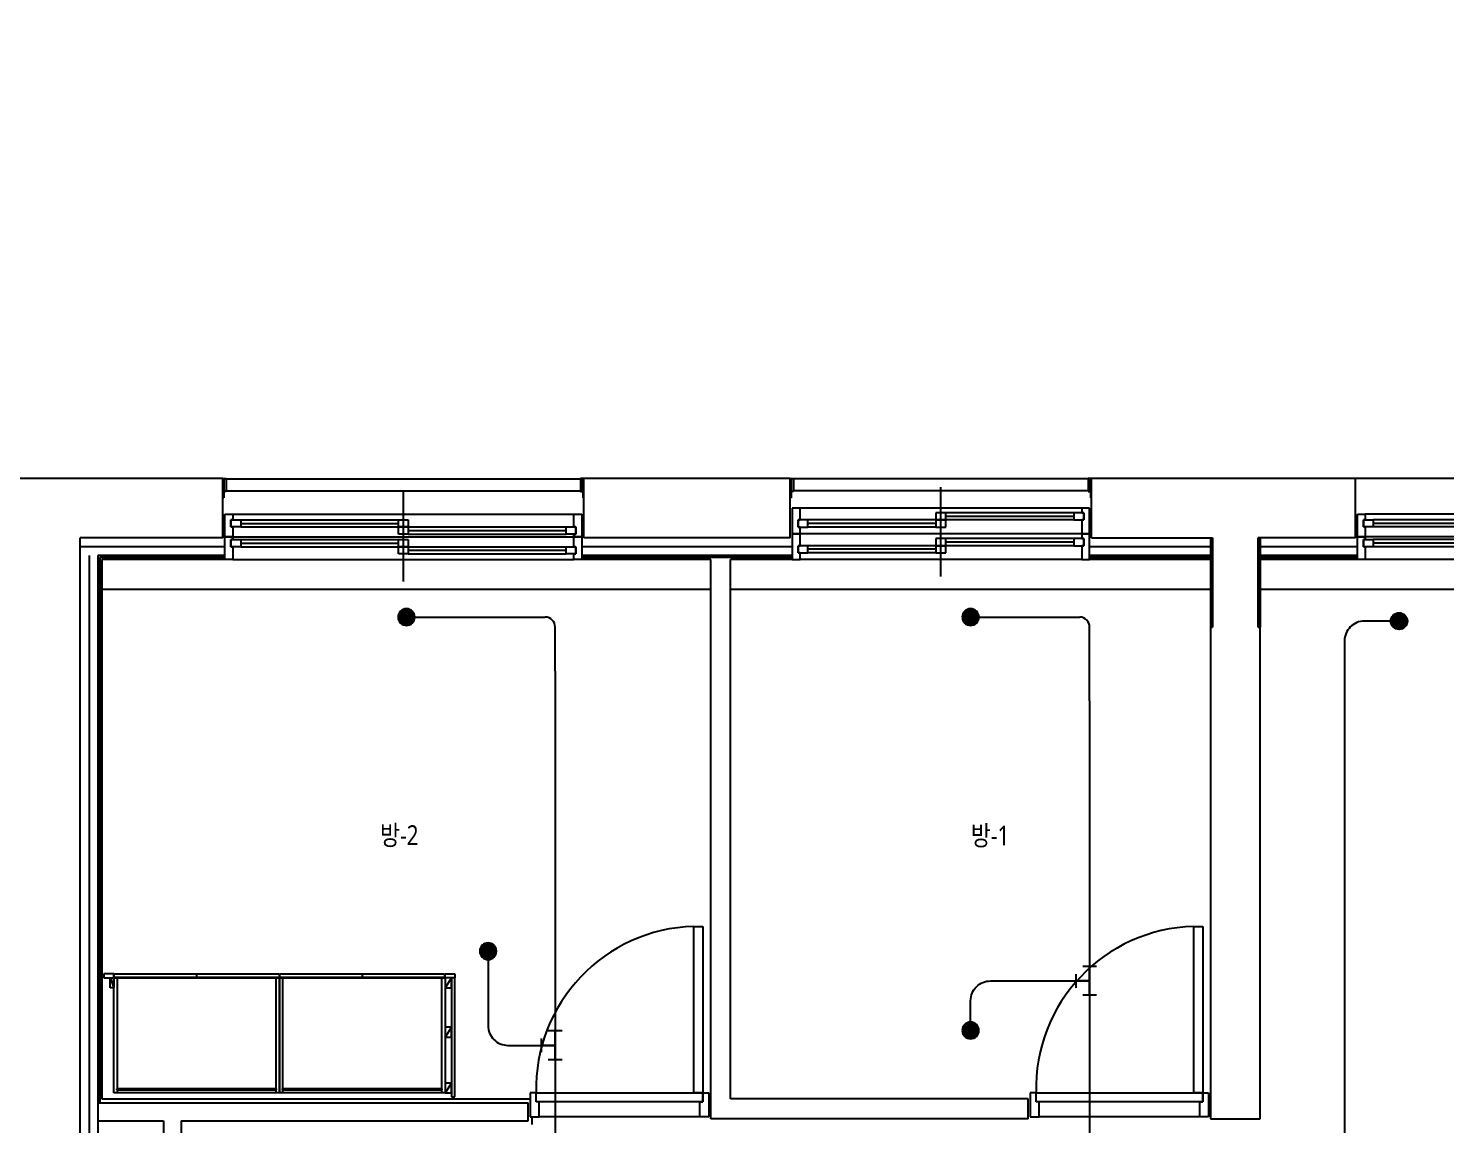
# Model space of a CAD drawing. Header units: millimetres. Extents: x 238075 to 303070, y -258150 to -205841.
# Drawn here: x 264942 to 272088, y -224691 to -219161 of the extents above; entities that cross this region are included whole.
import ezdxf
from ezdxf.enums import TextEntityAlignment as Align

# ---------------------------------------------------------------- set-up
doc = ezdxf.new("R2010")
doc.units = ezdxf.units.MM
doc.header["$LTSCALE"] = 200
for name, color, linetype in [('-소화(SP가지관)', 3, 'Continuous'), ('-소화(SP헤드하향)', 2, 'Continuous'), ('L4', 4, 'Continuous'), ('SP 후렉시블', 7, 'Continuous'), ('아파트', 253, 'Continuous')]:
    doc.layers.add(name, color=color, linetype=linetype)
doc.styles.add('맑은고딕', font='malgun.ttf', dxfattribs={"width": 0.8})
doc.linetypes.add('BATTING', pattern='A,0.0001,-0.1,[134,ltypeshp.shx,S=0.1,R=0,X=-0.1,Y=0],-0.2,[134,ltypeshp.shx,S=0.1,R=180,X=0.1,Y=0],-0.1', length=0.4001)

# ---------------------------------------------------------------- blocks, each defined once
blk = doc.blocks.new('A$C39172136')
at = {"layer": '-소화(SP헤드하향)'}
blk.add_hatch(color=0, dxfattribs=at).paths.add_polyline_path([(0, -42, -1), (0, 42, -1)])
at = {"layer": '-소화(SP헤드하향)', "color": 0}
blk.add_circle((0, 0), 42, dxfattribs=at)
blk = doc.blocks.new('A$C1978247E')
at = {"color": 0}
for p, q in [((-93.8, -45.1), (-93.8, 45.1)), ((93.8, 0), (-93.8, 0)), ((-45.1, 90), (45.1, 90)), ((0, 0), (0, 90)), ((93.8, -45.1), (93.8, 45.1))]:
    blk.add_line(p, q, dxfattribs=at)

msp = doc.modelspace()

# ---------------------------------------------------------------- linework, layer by layer
at = {"layer": '-소화(SP가지관)', "color": 6}
for p, q in [((271577.7, -222348.2, 54985.4), (271577.7, -225101.2, 54985.4)), ((267597.7, -222404.1, 54985.4), (267597.7, -225451.2, 54985.4)), ((270292.7, -222554.1, 54985.4), (270292.7, -224841.7, 54985.4)), ((270135.6, -223966.2, 54985.4), (270292.7, -223966.2, 54985.4)), ((267477.6, -224291.2, 54985.4), (267597.7, -224291.2, 54985.4))]:
    msp.add_line(p, q, dxfattribs=at)
for p, q in [((266889.7, -222131.2, 54985.4), (267547.7, -222131.2, 54985.4)), ((269692.7, -222131.2, 54985.4), (270242.7, -222131.2, 54985.4)), ((267597.7, -222404.1, 54985.4), (267597.7, -222181.2, 54985.4)), ((270292.7, -222554.1, 54985.4), (270292.7, -222181.2, 54985.4))]:
    msp.add_line(p, q)
for centre in [(267547.7, -222181.2, 54985.4), (270242.7, -222181.2, 54985.4)]:
    msp.add_arc(centre, 50, 0, 90)
at = {"layer": 'L4'}
for p, q in [((265202.6, -221431.2, 54985.4), (264852.6, -221431.2, 54985.4)), ((265922.6, -221431.2, 54985.4), (265202.6, -221431.2, 54985.4)), ((265922.6, -221731.2, 54985.4), (265922.6, -221431.2, 54985.4)), ((265922.6, -221431.2), (265927.6, -221431.2)), ((265922.6, -221529.2), (265922.6, -221431.2)), ((265927.6, -221431.2), (265939.6, -221431.2)), ((265927.6, -221497.2), (265927.6, -221431.2)), ((265927.6, -221431.2), (265927.6, -221529.2)), ((265939.6, -221431.2), (265939.6, -221497.2)), ((265939.6, -221434.2), (267725.6, -221434.2)), ((267737.6, -221431.2), (267725.6, -221431.2)), ((267725.6, -221431.2), (267725.6, -221497.2)), ((267737.6, -221497.2), (267737.6, -221431.2)), ((267742.6, -221431.2), (267737.6, -221431.2)), ((267737.6, -221431.2), (267737.6, -221529.2)), ((267742.6, -221731.2, 54985.4), (267742.6, -221431.2, 54985.4)), ((268782.6, -221431.2, 54985.4), (267742.6, -221431.2, 54985.4)), ((267742.6, -221529.2), (267742.6, -221431.2)), ((268782.6, -221731.2, 54985.4), (268782.6, -221431.2, 54985.4)), ((268782.6, -221431.2), (268787.6, -221431.2)), ((268782.6, -221529.2), (268782.6, -221431.2)), ((268787.6, -221431.2), (268799.6, -221431.2)), ((268787.6, -221497.2), (268787.6, -221431.2)), ((268787.6, -221431.2), (268787.6, -221529.2)), ((268799.6, -221431.2), (268799.6, -221497.2)), ((270285.6, -221434.2), (268799.6, -221434.2)), ((270297.6, -221431.2), (270285.6, -221431.2)), ((270285.6, -221431.2), (270285.6, -221497.2)), ((270297.6, -221497.2), (270297.6, -221431.2)), ((270302.6, -221431.2), (270297.6, -221431.2)), ((270297.6, -221431.2), (270297.6, -221529.2)), ((270302.6, -221731.2, 54985.4), (270302.6, -221431.2, 54985.4)), ((271632.6, -221431.2, 54985.4), (270302.6, -221431.2, 54985.4)), ((270302.6, -221529.2), (270302.6, -221431.2)), ((274352.6, -221431.2), (271632.6, -221431.2)), ((271632.6, -221731.2, 54985.4), (271632.6, -221431.2, 54985.4)), ((265939.6, -221497.2), (265927.6, -221497.2)), ((265939.6, -221494.2), (267725.6, -221494.2)), ((266832.6, -221951.2), (266832.6, -221501.2)), ((267725.6, -221497.2), (267737.6, -221497.2)), ((268799.6, -221497.2), (268787.6, -221497.2)), ((270285.6, -221494.2), (268799.6, -221494.2)), ((270285.6, -221497.2), (270297.6, -221497.2)), ((265927.6, -221529.2), (265922.6, -221529.2)), ((267737.6, -221529.2), (267742.6, -221529.2)), ((268787.6, -221529.2), (268782.6, -221529.2)), ((270297.6, -221529.2), (270302.6, -221529.2)), ((265932.6, -221726.2), (265932.6, -221611.2)), ((265932.6, -221611.2), (265972.6, -221611.2)), ((265972.6, -221640.2), (265962.6, -221640.2)), ((265962.6, -221640.2), (265962.6, -221676.2)), ((265962.6, -221640.2), (266012.6, -221640.2)), ((265962.6, -221676.2), (265962.6, -221640.2)), ((265972.6, -221611.2), (267692.6, -221611.2)), ((265972.6, -221611.2), (265972.6, -221640.2)), ((266012.6, -221640.2), (266807.6, -221640.2)), ((266012.6, -221640.2), (266012.6, -221676.2)), ((266012.6, -221658.2), (266807.6, -221658.2)), ((266807.6, -221640.2), (266857.6, -221640.2)), ((266807.6, -221676.2), (266807.6, -221640.2)), ((266857.6, -221640.2), (266857.6, -221676.2)), ((267692.6, -221676.2), (267692.6, -221611.2)), ((267692.6, -221611.2), (267732.6, -221611.2)), ((267732.6, -221611.2), (267732.6, -221726.2)), ((271642.6, -221726.2), (271642.6, -221611.2)), ((271642.6, -221611.2), (271682.6, -221611.2)), ((271682.6, -221640.2), (271672.6, -221640.2)), ((271672.6, -221640.2), (271672.6, -221676.2)), ((271672.6, -221640.2), (271722.6, -221640.2)), ((271672.6, -221676.2), (271672.6, -221640.2)), ((274302.6, -221611.2), (271682.6, -221611.2)), ((271682.6, -221611.2), (271682.6, -221640.2)), ((273117.6, -221640.2), (271722.6, -221640.2)), ((271722.6, -221640.2), (271722.6, -221676.2)), ((273117.6, -221658.2), (271722.6, -221658.2)), ((265202.6, -227881.2, 54985.4), (265202.6, -221731.2, 54985.4)), ((265922.6, -221731.2, 54985.4), (265202.6, -221731.2, 54985.4)), ((265932.6, -221841.2), (265932.6, -221726.2)), ((265932.6, -221726.2), (265972.6, -221726.2)), ((265972.6, -221726.2), (265932.6, -221726.2)), ((265962.6, -221676.2), (265972.6, -221676.2)), ((266012.6, -221676.2), (265962.6, -221676.2)), ((265972.6, -221676.2), (265972.6, -221726.2)), ((265972.6, -221726.2), (267692.6, -221726.2)), ((265972.6, -221726.2), (265972.6, -221740.2)), ((266012.6, -221676.2), (266807.6, -221676.2)), ((266807.6, -221676.2), (266857.6, -221676.2)), ((266807.6, -221712.2), (266807.6, -221676.2)), ((266857.6, -221676.2), (266807.6, -221676.2)), ((266857.6, -221712.2), (266807.6, -221712.2)), ((266857.6, -221676.2), (267652.6, -221676.2)), ((266857.6, -221676.2), (266857.6, -221712.2)), ((266857.6, -221694.2), (267652.6, -221694.2)), ((266857.6, -221712.2), (267652.6, -221712.2)), ((267652.6, -221712.2), (267652.6, -221676.2)), ((267652.6, -221676.2), (267702.6, -221676.2)), ((267702.6, -221712.2), (267652.6, -221712.2)), ((267702.6, -221676.2), (267692.6, -221676.2)), ((267692.6, -221726.2), (267692.6, -221712.2)), ((267692.6, -221712.2), (267702.6, -221712.2)), ((267692.6, -221776.2), (267692.6, -221726.2)), ((267692.6, -221726.2), (267732.6, -221726.2)), ((267732.6, -221726.2), (267692.6, -221726.2)), ((267702.6, -221712.2), (267702.6, -221676.2)), ((267702.6, -221676.2), (267702.6, -221712.2)), ((267732.6, -221726.2), (267732.6, -221841.2)), ((268782.6, -221731.2, 54985.4), (267742.6, -221731.2, 54985.4)), ((270302.6, -221731.2, 54985.4), (270912.6, -221731.2, 54985.4)), ((270902.6, -221731.2), (270902.6, -222181.2)), ((270907.6, -221731.2), (270907.6, -222181.2)), ((270912.6, -221731.2, 54985.4), (270912.6, -222181.2, 54985.4)), ((271142.6, -222181.2, 54985.4), (271142.6, -221731.2, 54985.4)), ((271632.6, -221731.2, 54985.4), (271142.6, -221731.2, 54985.4)), ((271147.6, -221731.2), (271147.6, -222181.2)), ((271152.6, -221731.2), (271152.6, -222181.2)), ((271682.6, -221726.2), (271642.6, -221726.2)), ((271642.6, -221841.2), (271642.6, -221726.2)), ((271642.6, -221726.2), (271682.6, -221726.2)), ((271672.6, -221676.2), (271682.6, -221676.2)), ((271722.6, -221676.2), (271672.6, -221676.2)), ((271682.6, -221676.2), (271682.6, -221726.2)), ((274302.6, -221726.2), (271682.6, -221726.2)), ((271682.6, -221726.2), (271682.6, -221740.2)), ((273117.6, -221676.2), (271722.6, -221676.2)), ((265932.6, -221776.2), (265202.6, -221776.2)), ((265972.6, -221740.2), (265962.6, -221740.2)), ((265962.6, -221740.2), (265962.6, -221776.2)), ((265962.6, -221740.2), (266012.6, -221740.2)), ((265962.6, -221776.2), (265962.6, -221740.2)), ((265962.6, -221776.2), (265972.6, -221776.2)), ((266012.6, -221776.2), (265962.6, -221776.2)), ((265972.6, -221776.2), (265972.6, -221841.2)), ((266012.6, -221740.2), (266807.6, -221740.2)), ((266012.6, -221740.2), (266012.6, -221776.2)), ((266012.6, -221758.2), (266807.6, -221758.2)), ((266012.6, -221776.2), (266807.6, -221776.2)), ((266807.6, -221740.2), (266857.6, -221740.2)), ((266807.6, -221776.2), (266807.6, -221740.2)), ((266807.6, -221776.2), (266857.6, -221776.2)), ((266807.6, -221812.2), (266807.6, -221776.2)), ((266857.6, -221776.2), (266807.6, -221776.2)), ((266857.6, -221740.2), (266857.6, -221776.2)), ((266857.6, -221776.2), (267652.6, -221776.2)), ((266857.6, -221776.2), (266857.6, -221812.2)), ((266857.6, -221794.2), (267652.6, -221794.2)), ((267652.6, -221812.2), (267652.6, -221776.2)), ((267652.6, -221776.2), (267702.6, -221776.2)), ((267702.6, -221776.2), (267692.6, -221776.2)), ((267702.6, -221812.2), (267702.6, -221776.2)), ((267702.6, -221776.2), (267702.6, -221812.2)), ((268792.6, -221776.2), (267732.6, -221776.2)), ((270902.6, -221776.2), (270292.6, -221776.2)), ((271642.6, -221776.2), (271152.6, -221776.2)), ((271682.6, -221740.2), (271672.6, -221740.2)), ((271672.6, -221740.2), (271672.6, -221776.2)), ((271672.6, -221740.2), (271722.6, -221740.2)), ((271672.6, -221776.2), (271672.6, -221740.2)), ((271672.6, -221776.2), (271682.6, -221776.2)), ((271722.6, -221776.2), (271672.6, -221776.2)), ((271682.6, -221776.2), (271682.6, -221841.2)), ((273117.6, -221740.2), (271722.6, -221740.2)), ((271722.6, -221740.2), (271722.6, -221776.2)), ((273117.6, -221758.2), (271722.6, -221758.2)), ((273117.6, -221776.2), (271722.6, -221776.2)), ((265247.6, -221821.2), (265247.6, -227881.2)), ((265932.6, -221821.2), (265292.6, -221821.2)), ((265292.6, -221821.2), (265292.6, -227821.2)), ((265932.6, -221831.2), (265302.6, -221831.2)), ((265302.6, -221831.2), (265302.6, -224581.2)), ((265312.6, -221841.2), (265312.6, -224561.2)), ((265932.6, -221841.2), (265312.6, -221841.2)), ((265972.6, -221841.2), (265932.6, -221841.2)), ((265972.6, -221841.2), (267692.6, -221841.2)), ((266857.6, -221812.2), (266807.6, -221812.2)), ((266857.6, -221812.2), (267652.6, -221812.2)), ((267702.6, -221812.2), (267652.6, -221812.2)), ((267692.6, -221841.2), (267692.6, -221812.2)), ((267692.6, -221812.2), (267702.6, -221812.2)), ((267732.6, -221841.2), (267692.6, -221841.2)), ((268792.6, -221821.2), (267732.6, -221821.2)), ((268792.6, -221831.2), (267732.6, -221831.2)), ((268382.6, -221841.2), (267732.6, -221841.2)), ((268382.6, -224661.2), (268382.6, -221841.2)), ((268482.6, -224561.2), (268482.6, -221841.2)), ((268792.6, -221841.2), (268482.6, -221841.2)), ((270902.6, -221821.2), (270292.6, -221821.2)), ((270902.6, -221831.2), (270292.6, -221831.2)), ((270902.6, -221841.2), (270292.6, -221841.2)), ((271642.6, -221821.2), (271152.6, -221821.2)), ((271642.6, -221831.2), (271152.6, -221831.2)), ((271642.6, -221841.2), (271152.6, -221841.2)), ((271682.6, -221841.2), (271642.6, -221841.2)), ((274302.6, -221841.2), (271682.6, -221841.2)), ((268382.6, -221991.2), (265312.6, -221991.2)), ((270902.6, -221991.2), (268482.6, -221991.2)), ((274822.6, -221991.2), (271152.6, -221991.2)), ((270902.6, -222181.2, 54985.4), (270902.6, -224661.2, 54985.4)), ((270902.6, -222181.2, 54985.4), (270912.6, -222181.2, 54985.4)), ((271142.6, -222181.2, 54985.4), (271152.6, -222181.2, 54985.4)), ((271152.6, -224661.2, 54985.4), (271152.6, -222181.2, 54985.4)), ((268297.6, -224531.2), (268297.6, -223691.2)), ((268297.6, -223691.2), (268342.6, -223691.2)), ((268342.6, -223691.2), (268342.6, -224531.2)), ((270817.6, -224531.2), (270817.6, -223691.2)), ((270817.6, -223691.2), (270862.6, -223691.2)), ((270862.6, -223691.2), (270862.6, -224531.2)), ((265372.6, -223931.2), (265322.6, -223931.2)), ((265322.6, -223931.2), (265322.6, -223951.2)), ((265322.6, -223951.2), (265372.6, -223951.2)), ((265354.6, -223951.2), (265372.6, -224001.2)), ((265354.6, -223951.2), (265372.6, -223951.2)), ((265354.6, -224001.2), (265354.6, -223951.2)), ((265372.6, -223951.2), (265372.6, -223931.2)), ((265372.6, -223951.2), (266207.6, -223951.2)), ((265372.6, -224531.2), (265372.6, -223951.2)), ((265372.6, -223951.2), (265372.6, -224001.2)), ((265374.6, -223949.2), (265374.6, -223931.2)), ((265374.6, -223931.2), (266205.6, -223931.2)), ((266205.6, -223949.2), (265374.6, -223949.2)), ((265390.6, -224531.2), (265390.6, -223951.2)), ((265790.1, -223931.2), (265790.1, -223949.2)), ((266189.6, -223951.2), (266189.6, -224531.2)), ((266205.6, -223931.2), (266205.6, -223949.2)), ((266207.6, -223951.2), (267042.6, -223951.2)), ((266207.6, -224531.2), (266207.6, -223951.2)), ((266207.6, -223951.2), (266207.6, -224531.2)), ((266209.6, -223949.2), (266209.6, -223931.2)), ((266209.6, -223931.2), (267040.6, -223931.2)), ((267040.6, -223949.2), (266209.6, -223949.2)), ((266225.6, -224531.2), (266225.6, -223951.2)), ((266625.1, -223931.2), (266625.1, -223949.2)), ((267024.6, -223951.2), (267024.6, -224531.2)), ((267040.6, -223931.2), (267040.6, -223949.2)), ((267042.6, -223951.2), (267042.6, -223931.2)), ((267042.6, -223931.2), (267092.6, -223931.2)), ((267074.6, -223951.2), (267042.6, -224001.2)), ((267042.6, -223951.2), (267042.6, -224531.2)), ((267092.6, -223951.2), (267042.6, -223951.2)), ((267074.6, -223951.2), (267042.6, -223951.2)), ((267042.6, -223951.2), (267042.6, -224001.2)), ((267092.6, -223951.2), (267074.6, -223951.2)), ((267074.6, -223951.2), (267074.6, -224551.2)), ((267074.6, -224001.2), (267074.6, -223951.2)), ((267092.6, -223931.2), (267092.6, -223951.2)), ((267092.6, -224551.2), (267092.6, -223951.2)), ((265372.6, -224001.2), (265354.6, -224001.2)), ((267042.6, -224001.2), (267074.6, -224001.2)), ((267074.7, -224200.2), (267042.7, -224250.2)), ((267074.7, -224200.2), (267042.7, -224200.2)), ((267042.7, -224200.2), (267042.7, -224250.2)), ((267074.7, -224250.2), (267074.7, -224200.2)), ((267042.7, -224250.2), (267074.7, -224250.2)), ((266193.6, -224511.2), (265386.6, -224511.2)), ((265386.6, -224511.2), (265386.6, -224515.2)), ((265386.6, -224515.2), (266193.6, -224515.2)), ((266193.6, -224515.2), (266193.6, -224511.2)), ((267028.6, -224511.2), (266221.6, -224511.2)), ((266221.6, -224511.2), (266221.6, -224515.2)), ((266221.6, -224515.2), (267028.6, -224515.2)), ((267028.6, -224515.2), (267028.6, -224511.2)), ((267074.6, -224481.3), (267042.6, -224531.3)), ((267074.6, -224481.3), (267042.6, -224481.3)), ((267042.6, -224481.3), (267042.6, -224531.3)), ((267074.6, -224531.3), (267074.6, -224481.3)), ((265292.6, -224581.2), (267462.6, -224581.2)), ((265292.6, -224581.2), (265292.6, -224671.2)), ((265312.6, -224561.2), (267472.6, -224561.2)), ((266207.6, -224531.2), (265372.6, -224531.2)), ((267042.6, -224531.2), (266207.6, -224531.2)), ((267042.6, -224531.3), (267074.6, -224531.3)), ((267074.6, -224551.2), (267092.6, -224551.2)), ((267462.6, -224671.2), (267462.6, -224581.2)), ((267502.6, -224531.2), (267472.6, -224531.2)), ((267472.6, -224531.2), (267472.6, -224651.2)), ((267502.6, -224576.2), (267502.6, -224531.2)), ((267502.6, -224531.2), (268342.6, -224531.2)), ((267502.6, -224576.2), (267502.6, -224531.2)), ((268342.6, -224576.2), (267502.6, -224576.2)), ((267517.6, -224576.2), (267502.6, -224576.2)), ((267517.6, -224651.2), (267517.6, -224576.2)), ((268342.6, -224531.2), (268297.6, -224531.2)), ((268327.6, -224651.2), (268327.6, -224576.2)), ((268327.6, -224576.2), (268342.6, -224576.2)), ((268342.6, -224531.2), (268342.6, -224576.2)), ((268342.6, -224531.2), (268372.6, -224531.2)), ((268342.6, -224576.2), (268342.6, -224531.2)), ((268372.6, -224531.2), (268372.6, -224651.2)), ((269982.6, -224561.2), (268482.6, -224561.2)), ((269982.6, -224661.2), (269982.6, -224561.2)), ((270022.6, -224531.2), (269992.6, -224531.2)), ((269992.6, -224531.2), (269992.6, -224651.2)), ((270022.6, -224576.2), (270022.6, -224531.2)), ((270022.6, -224531.2), (270862.6, -224531.2)), ((270022.6, -224576.2), (270022.6, -224531.2)), ((270862.6, -224576.2), (270022.6, -224576.2)), ((270037.6, -224576.2), (270022.6, -224576.2)), ((270037.6, -224651.2), (270037.6, -224576.2)), ((270862.6, -224531.2), (270817.6, -224531.2)), ((270847.6, -224651.2), (270847.6, -224576.2)), ((270847.6, -224576.2), (270862.6, -224576.2)), ((270862.6, -224531.2), (270862.6, -224576.2)), ((270862.6, -224531.2), (270892.6, -224531.2)), ((270862.6, -224576.2), (270862.6, -224531.2)), ((270892.6, -224531.2), (270892.6, -224651.2)), ((267472.6, -224651.2), (267517.6, -224651.2)), ((267482.6, -224691.2), (267482.6, -224651.2)), ((268327.6, -224651.2), (267517.6, -224651.2)), ((268372.6, -224651.2), (268327.6, -224651.2)), ((269982.6, -224661.2), (268382.6, -224661.2)), ((269992.6, -224651.2), (270037.6, -224651.2)), ((270847.6, -224651.2), (270037.6, -224651.2)), ((270892.6, -224651.2), (270847.6, -224651.2)), ((270902.6, -224661.2, 54985.4), (271152.6, -224661.2, 54985.4)), ((265292.6, -224671.2), (265622.6, -224671.2)), ((265622.6, -224671.2), (265622.6, -227141.2)), ((265712.6, -224671.2), (265712.6, -227051.2)), ((265712.6, -224671.2), (267462.6, -224671.2))]:
    msp.add_line(p, q, dxfattribs=at)
at = {"layer": 'L4', "extrusion": (0, 0, -1)}
for p, q in [((269542.6, -221796.2), (269542.6, -221476.2)), ((268832.6, -221581.2), (268792.6, -221581.2)), ((268792.6, -221581.2), (268792.6, -221711.2)), ((270252.6, -221581.2), (268832.6, -221581.2)), ((268832.6, -221641.2), (268832.6, -221581.2)), ((270292.6, -221581.2), (270252.6, -221581.2)), ((270252.6, -221581.2), (270252.6, -221605.2)), ((270292.6, -221711.2), (270292.6, -221581.2)), ((268822.6, -221641.2), (268832.6, -221641.2)), ((268822.6, -221677.2), (268822.6, -221641.2)), ((268872.6, -221641.2), (268822.6, -221641.2)), ((268822.6, -221641.2), (268822.6, -221677.2)), ((269517.6, -221641.2), (268872.6, -221641.2)), ((268872.6, -221677.2), (268872.6, -221641.2)), ((269517.6, -221659.2), (268872.6, -221659.2)), ((269567.6, -221605.2), (269517.6, -221605.2)), ((269517.6, -221605.2), (269517.6, -221641.2)), ((269567.6, -221641.2), (269517.6, -221641.2)), ((269517.6, -221641.2), (269517.6, -221677.2)), ((269517.6, -221641.2), (269567.6, -221641.2)), ((269542.6, -221926.2), (269542.6, -221606.2)), ((270212.6, -221605.2), (269567.6, -221605.2)), ((269567.6, -221641.2), (269567.6, -221605.2)), ((270212.6, -221623.2), (269567.6, -221623.2)), ((270212.6, -221641.2), (269567.6, -221641.2)), ((269567.6, -221677.2), (269567.6, -221641.2)), ((270262.6, -221605.2), (270212.6, -221605.2)), ((270212.6, -221605.2), (270212.6, -221641.2)), ((270212.6, -221641.2), (270262.6, -221641.2)), ((270252.6, -221605.2), (270262.6, -221605.2)), ((270262.6, -221641.2), (270252.6, -221641.2)), ((270252.6, -221641.2), (270252.6, -221711.2)), ((270262.6, -221605.2), (270262.6, -221641.2)), ((270262.6, -221641.2), (270262.6, -221605.2)), ((268832.6, -221711.2), (268792.6, -221711.2)), ((268792.6, -221711.2), (268792.6, -221841.2)), ((268792.6, -221711.2), (268832.6, -221711.2)), ((268832.6, -221677.2), (268822.6, -221677.2)), ((268822.6, -221677.2), (268872.6, -221677.2)), ((268832.6, -221711.2), (268832.6, -221677.2)), ((270252.6, -221711.2), (268832.6, -221711.2)), ((270252.6, -221711.2), (268832.6, -221711.2)), ((268832.6, -221771.2), (268832.6, -221711.2)), ((269517.6, -221677.2), (268872.6, -221677.2)), ((269517.6, -221677.2), (269567.6, -221677.2)), ((269567.6, -221735.2), (269517.6, -221735.2)), ((269517.6, -221735.2), (269517.6, -221771.2)), ((270212.6, -221735.2), (269567.6, -221735.2)), ((269567.6, -221771.2), (269567.6, -221735.2)), ((270262.6, -221735.2), (270212.6, -221735.2)), ((270212.6, -221735.2), (270212.6, -221771.2)), ((270292.6, -221711.2), (270252.6, -221711.2)), ((270252.6, -221711.2), (270252.6, -221735.2)), ((270252.6, -221711.2), (270292.6, -221711.2)), ((270252.6, -221735.2), (270262.6, -221735.2)), ((270262.6, -221735.2), (270262.6, -221771.2)), ((270262.6, -221771.2), (270262.6, -221735.2)), ((270292.6, -221841.2), (270292.6, -221711.2)), ((268822.6, -221771.2), (268832.6, -221771.2)), ((268822.6, -221807.2), (268822.6, -221771.2)), ((268872.6, -221771.2), (268822.6, -221771.2)), ((268822.6, -221771.2), (268822.6, -221807.2)), ((268832.6, -221807.2), (268822.6, -221807.2)), ((268822.6, -221807.2), (268872.6, -221807.2)), ((268832.6, -221841.2), (268832.6, -221807.2)), ((269517.6, -221771.2), (268872.6, -221771.2)), ((268872.6, -221807.2), (268872.6, -221771.2)), ((269517.6, -221789.2), (268872.6, -221789.2)), ((269517.6, -221807.2), (268872.6, -221807.2)), ((269567.6, -221771.2), (269517.6, -221771.2)), ((269517.6, -221771.2), (269517.6, -221807.2)), ((269517.6, -221771.2), (269567.6, -221771.2)), ((269517.6, -221807.2), (269567.6, -221807.2)), ((270212.6, -221753.2), (269567.6, -221753.2)), ((270212.6, -221771.2), (269567.6, -221771.2)), ((269567.6, -221807.2), (269567.6, -221771.2)), ((270212.6, -221771.2), (270262.6, -221771.2)), ((270262.6, -221771.2), (270252.6, -221771.2)), ((270252.6, -221771.2), (270252.6, -221841.2)), ((268792.6, -221841.2), (268832.6, -221841.2)), ((270252.6, -221841.2), (268832.6, -221841.2)), ((270252.6, -221841.2), (270292.6, -221841.2))]:
    msp.add_line(p, q, dxfattribs=at)
at = {"layer": 'L4'}
for centre in [(268320.1, -224508.7), (270840.1, -224508.7)]:
    msp.add_arc(centre, 817.8, 91.57655, 181.57655, dxfattribs=at)
at = {"layer": 'SP 후렉시블', "linetype": 'BATTING', "ltscale": 5, "elevation": 54985.4}
for points in [[(271852.6, -222151.2), (271677.7, -222151.2, 0.414214), (271577.7, -222251.2), (271577.7, -222570.1), (271577.7, -222600.1)], [(267259.7, -223816.2), (267259.7, -224191.2, 0.414214), (267359.7, -224291.2), (267477.6, -224291.2), (267507.6, -224291.2)], [(269692.6, -224216.2), (269692.6, -224066.2, -0.414214), (269792.6, -223966.2), (270135.6, -223966.2), (270165.6, -223966.2)]]:
    msp.add_lwpolyline(points, format="xyb", dxfattribs=at)
at = {"layer": '아파트'}
msp.add_circle((263075.4, -230841.1, 54985.4), 25000, dxfattribs=at)

# ---------------------------------------------------------------- block references
at = {"layer": '-소화(SP가지관)', "color": 2, "ltscale": 0.25, "xscale": -0.773119999980927, "yscale": 0.773119999980927, "zscale": 0.773119999980927, "rotation": 90}
for p in [(270292.7, -223966.2, 54985.4), (267597.7, -224291.2, 54985.4)]:
    msp.add_blockref('A$C1978247E', p, dxfattribs=at)
at = {"layer": '-소화(SP헤드하향)', "ltscale": 0.2, "xscale": -1}
for p, rotation in [((266847.7, -222131.2, 54985.4), 180), ((269692.7, -222131.2, 54985.4), 180), ((267259.7, -223816.2, 54985.4), 90), ((269692.6, -224216.2, 54985.4), 269.9999999992949)]:
    msp.add_blockref('A$C39172136', p, dxfattribs=dict(at, rotation=rotation))
at = {"layer": '-소화(SP헤드하향)', "ltscale": 0.2, "rotation": 180}
msp.add_blockref('A$C39172136', (271852.6, -222151.2, 54985.4), dxfattribs=at)

# ---------------------------------------------------------------- texts
at = {"layer": 'L4', "style": '맑은고딕', "width": 0.8}
for s, p in [('방-2', (266812.2, -223231.1)), ('방-1', (269791, -223233))]:
    msp.add_text(s, height=100, dxfattribs=at).set_placement(p, align=Align.MIDDLE_CENTER)

doc.saveas('drawing.dxf')
